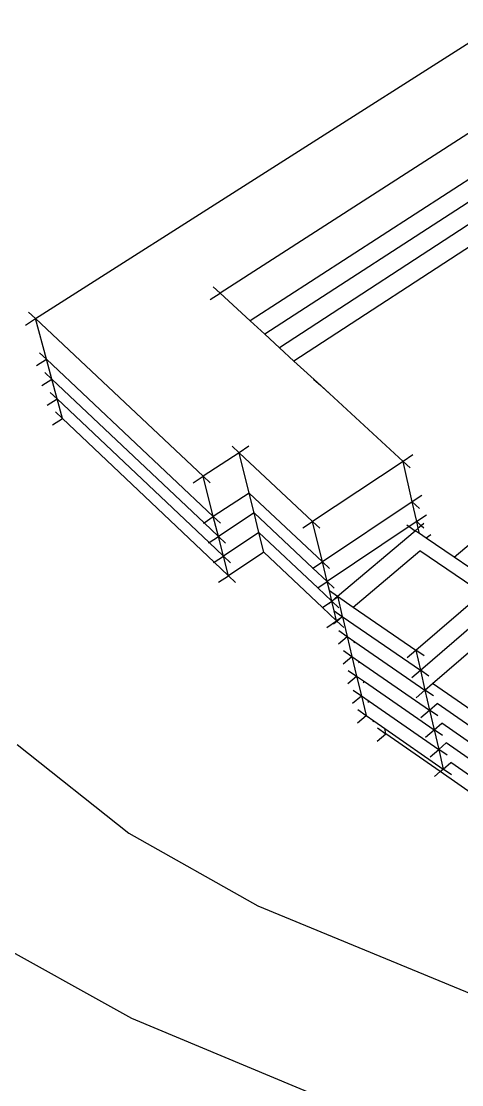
# Model space of a CAD drawing. Header units: inches. Extents: x 105 to 795, y 0 to 500.
# Drawn here: x 252.7 to 313.2, y 119.5 to 265.4 of the extents above; entities that cross this region are included whole.
import ezdxf

# ---------------------------------------------------------------- set-up
doc = ezdxf.new("R2010")
doc.units = ezdxf.units.IN
doc.header["$MEASUREMENT"] = 0

# ---------------------------------------------------------------- blocks, each defined once
blk = doc.blocks.new('block 243')
at = {"color": 7, "lineweight": 25, "true_color": 0xffffff}
blk.add_lwpolyline([(252.11, 166.18), (267.45, 154)], dxfattribs=at)
blk = doc.blocks.new('block 244')
at = {"color": 7, "lineweight": 25, "true_color": 0xffffff}
blk.add_lwpolyline([(267.45, 154), (285.21, 144.01)], dxfattribs=at)
blk = doc.blocks.new('block 246')
at = {"color": 7, "lineweight": 25, "true_color": 0xffffff}
blk.add_lwpolyline([(285.21, 144.01), (585.55, 20.31)], dxfattribs=at)
blk = doc.blocks.new('block 251')
at = {"color": 7, "lineweight": 25, "true_color": 0xffffff}
blk.add_lwpolyline([(572.99, 1.26), (267.88, 128.58)], dxfattribs=at)
blk = doc.blocks.new('block 252')
at = {"color": 7, "lineweight": 25, "true_color": 0xffffff}
blk.add_lwpolyline([(267.88, 128.58), (247.74, 139.72)], dxfattribs=at)
blk = doc.blocks.new('block 852')
at = {"color": 7, "lineweight": 25, "true_color": 0xffffff}
blk.add_lwpolyline([(317.57, 236.62), (290.16, 218.79)], dxfattribs=at)
blk = doc.blocks.new('block 853')
at = {"color": 7, "lineweight": 25, "true_color": 0xffffff}
blk.add_lwpolyline([(294.68, 182.24), (296.02, 183.15)], dxfattribs=at)
blk = doc.blocks.new('block 854')
at = {"color": 7, "lineweight": 25, "true_color": 0xffffff}
blk.add_lwpolyline([(279.79, 188.43), (281.15, 189.33)], dxfattribs=at)
blk = doc.blocks.new('block 855')
at = {"color": 7, "lineweight": 25, "true_color": 0xffffff}
blk.add_lwpolyline([(286.02, 192.55), (281.15, 189.33)], dxfattribs=at)
blk = doc.blocks.new('block 856')
at = {"color": 7, "lineweight": 25, "true_color": 0xffffff}
blk.add_lwpolyline([(282.12, 188.41), (281.15, 189.33)], dxfattribs=at)
blk = doc.blocks.new('block 857')
at = {"color": 7, "lineweight": 25, "true_color": 0xffffff}
blk.add_lwpolyline([(257.4, 211.8), (258.35, 210.9)], dxfattribs=at)
blk = doc.blocks.new('block 858')
at = {"color": 7, "lineweight": 25, "true_color": 0xffffff}
blk.add_lwpolyline([(256.98, 210.02), (258.35, 210.9)], dxfattribs=at)
blk = doc.blocks.new('block 861')
at = {"color": 7, "lineweight": 25, "true_color": 0xffffff}
blk.add_lwpolyline([(286.02, 192.55), (285.35, 195.24)], dxfattribs=at)
blk = doc.blocks.new('block 862')
at = {"color": 7, "lineweight": 25, "true_color": 0xffffff}
blk.add_lwpolyline([(296.35, 184.91), (295.38, 185.83)], dxfattribs=at)
blk = doc.blocks.new('block 863')
at = {"color": 7, "lineweight": 25, "true_color": 0xffffff}
blk.add_lwpolyline([(285.35, 195.24), (280.46, 192.01)], dxfattribs=at)
blk = doc.blocks.new('block 864')
at = {"color": 7, "lineweight": 25, "true_color": 0xffffff}
blk.add_lwpolyline([(281.43, 191.1), (280.46, 192.01)], dxfattribs=at)
blk = doc.blocks.new('block 865')
at = {"color": 7, "lineweight": 25, "true_color": 0xffffff}
blk.add_lwpolyline([(256.67, 214.49), (257.62, 213.6)], dxfattribs=at)
blk = doc.blocks.new('block 866')
at = {"color": 7, "lineweight": 25, "true_color": 0xffffff}
blk.add_lwpolyline([(258.35, 210.9), (257.62, 213.6)], dxfattribs=at)
blk = doc.blocks.new('block 867')
at = {"color": 7, "lineweight": 25, "true_color": 0xffffff}
blk.add_lwpolyline([(256.25, 212.72), (257.62, 213.6)], dxfattribs=at)
blk = doc.blocks.new('block 871')
at = {"color": 7, "lineweight": 25, "true_color": 0xffffff}
blk.add_lwpolyline([(281.15, 189.33), (280.46, 192.01)], dxfattribs=at)
blk = doc.blocks.new('block 872')
at = {"color": 7, "lineweight": 25, "true_color": 0xffffff}
blk.add_lwpolyline([(308.98, 194.94), (308.31, 194.49)], dxfattribs=at)
blk = doc.blocks.new('block 873')
at = {"color": 7, "lineweight": 25, "true_color": 0xffffff}
blk.add_lwpolyline([(296.18, 186.37), (295.38, 185.83)], dxfattribs=at)
blk = doc.blocks.new('block 874')
at = {"color": 7, "lineweight": 25, "true_color": 0xffffff}
blk.add_lwpolyline([(317.01, 239.33), (288.17, 220.62)], dxfattribs=at)
blk = doc.blocks.new('block 878')
at = {"color": 7, "lineweight": 25, "true_color": 0xffffff}
blk.add_lwpolyline([(285.35, 195.24), (284.68, 197.94)], dxfattribs=at)
blk = doc.blocks.new('block 879')
at = {"color": 7, "lineweight": 25, "true_color": 0xffffff}
blk.add_lwpolyline([(295.7, 187.61), (294.72, 188.53)], dxfattribs=at)
blk = doc.blocks.new('block 880')
at = {"color": 7, "lineweight": 25, "true_color": 0xffffff}
blk.add_lwpolyline([(284.68, 197.94), (279.78, 194.71)], dxfattribs=at)
blk = doc.blocks.new('block 881')
at = {"color": 7, "lineweight": 25, "true_color": 0xffffff}
blk.add_lwpolyline([(280.74, 193.8), (279.78, 194.71)], dxfattribs=at)
blk = doc.blocks.new('block 882')
at = {"color": 7, "lineweight": 25, "true_color": 0xffffff}
blk.add_lwpolyline([(255.94, 217.2), (256.89, 216.31)], dxfattribs=at)
blk = doc.blocks.new('block 883')
at = {"color": 7, "lineweight": 25, "true_color": 0xffffff}
blk.add_lwpolyline([(257.62, 213.6), (256.89, 216.31)], dxfattribs=at)
blk = doc.blocks.new('block 884')
at = {"color": 7, "lineweight": 25, "true_color": 0xffffff}
blk.add_lwpolyline([(255.51, 215.43), (256.89, 216.31)], dxfattribs=at)
blk = doc.blocks.new('block 888')
at = {"color": 7, "lineweight": 25, "true_color": 0xffffff}
blk.add_lwpolyline([(280.46, 192.01), (279.78, 194.71)], dxfattribs=at)
blk = doc.blocks.new('block 889')
at = {"color": 7, "lineweight": 25, "true_color": 0xffffff}
blk.add_lwpolyline([(308.37, 197.64), (307.03, 196.75)], dxfattribs=at)
blk = doc.blocks.new('block 890')
at = {"color": 7, "lineweight": 25, "true_color": 0xffffff}
blk.add_lwpolyline([(316.44, 242.05), (286.16, 222.46)], dxfattribs=at)
blk = doc.blocks.new('block 894')
at = {"color": 7, "lineweight": 25, "true_color": 0xffffff}
blk.add_lwpolyline([(307.4, 198.56), (306.42, 199.46)], dxfattribs=at)
blk = doc.blocks.new('block 895')
at = {"color": 7, "lineweight": 25, "true_color": 0xffffff}
blk.add_lwpolyline([(284.68, 197.94), (284, 200.66)], dxfattribs=at)
blk = doc.blocks.new('block 896')
at = {"color": 7, "lineweight": 25, "true_color": 0xffffff}
blk.add_lwpolyline([(295.05, 190.32), (294.07, 191.24)], dxfattribs=at)
blk = doc.blocks.new('block 897')
at = {"color": 7, "lineweight": 25, "true_color": 0xffffff}
blk.add_lwpolyline([(294.07, 191.24), (284, 200.66)], dxfattribs=at)
blk = doc.blocks.new('block 898')
at = {"color": 7, "lineweight": 25, "true_color": 0xffffff}
blk.add_lwpolyline([(284, 200.66), (279.08, 197.43)], dxfattribs=at)
blk = doc.blocks.new('block 899')
at = {"color": 7, "lineweight": 25, "true_color": 0xffffff}
blk.add_lwpolyline([(280.05, 196.52), (279.08, 197.43)], dxfattribs=at)
blk = doc.blocks.new('block 900')
at = {"color": 7, "lineweight": 25, "true_color": 0xffffff}
blk.add_lwpolyline([(255.2, 219.93), (256.15, 219.03)], dxfattribs=at)
blk = doc.blocks.new('block 901')
at = {"color": 7, "lineweight": 25, "true_color": 0xffffff}
blk.add_lwpolyline([(279.08, 197.43), (256.15, 219.03)], dxfattribs=at)
blk = doc.blocks.new('block 902')
at = {"color": 7, "lineweight": 25, "true_color": 0xffffff}
blk.add_lwpolyline([(294.72, 188.53), (294.07, 191.24)], dxfattribs=at)
blk = doc.blocks.new('block 903')
at = {"color": 7, "lineweight": 25, "true_color": 0xffffff}
blk.add_lwpolyline([(256.89, 216.31), (256.15, 219.03)], dxfattribs=at)
blk = doc.blocks.new('block 904')
at = {"color": 7, "lineweight": 25, "true_color": 0xffffff}
blk.add_lwpolyline([(254.77, 218.16), (256.15, 219.03)], dxfattribs=at)
blk = doc.blocks.new('block 908')
at = {"color": 7, "lineweight": 25, "true_color": 0xffffff}
blk.add_lwpolyline([(279.78, 194.71), (279.08, 197.43)], dxfattribs=at)
blk = doc.blocks.new('block 909')
at = {"color": 7, "lineweight": 25, "true_color": 0xffffff}
blk.add_lwpolyline([(307.03, 196.75), (306.42, 199.46)], dxfattribs=at)
blk = doc.blocks.new('block 910')
at = {"color": 7, "lineweight": 25, "true_color": 0xffffff}
blk.add_lwpolyline([(307.75, 200.35), (306.42, 199.46)], dxfattribs=at)
blk = doc.blocks.new('block 911')
at = {"color": 7, "lineweight": 25, "true_color": 0xffffff}
blk.add_lwpolyline([(306.42, 199.46), (294.07, 191.24)], dxfattribs=at)
blk = doc.blocks.new('block 912')
at = {"color": 7, "lineweight": 25, "true_color": 0xffffff}
blk.add_lwpolyline([(315.87, 244.78), (284.15, 224.31)], dxfattribs=at)
blk = doc.blocks.new('block 917')
at = {"color": 7, "lineweight": 25, "true_color": 0xffffff}
blk.add_lwpolyline([(292.86, 216.31), (293.84, 215.42)], dxfattribs=at)
blk = doc.blocks.new('block 918')
at = {"color": 7, "lineweight": 25, "true_color": 0xffffff}
blk.add_lwpolyline([(306.14, 204.11), (305.15, 205.02)], dxfattribs=at)
blk = doc.blocks.new('block 919')
at = {"color": 7, "lineweight": 25, "true_color": 0xffffff}
blk.add_lwpolyline([(293.84, 215.42), (305.15, 205.02)], dxfattribs=at)
blk = doc.blocks.new('block 920')
at = {"color": 7, "lineweight": 25, "true_color": 0xffffff}
blk.add_lwpolyline([(284, 200.66), (282.62, 206.21)], dxfattribs=at)
blk = doc.blocks.new('block 921')
at = {"color": 7, "lineweight": 25, "true_color": 0xffffff}
blk.add_lwpolyline([(293.71, 195.87), (292.73, 196.78)], dxfattribs=at)
blk = doc.blocks.new('block 922')
at = {"color": 7, "lineweight": 25, "true_color": 0xffffff}
blk.add_lwpolyline([(281.65, 207.12), (282.62, 206.21)], dxfattribs=at)
blk = doc.blocks.new('block 923')
at = {"color": 7, "lineweight": 25, "true_color": 0xffffff}
blk.add_lwpolyline([(292.73, 196.78), (282.62, 206.21)], dxfattribs=at)
blk = doc.blocks.new('block 924')
at = {"color": 7, "lineweight": 25, "true_color": 0xffffff}
blk.add_lwpolyline([(283.97, 207.1), (282.62, 206.21)], dxfattribs=at)
blk = doc.blocks.new('block 925')
at = {"color": 7, "lineweight": 25, "true_color": 0xffffff}
blk.add_lwpolyline([(276.31, 202.09), (277.67, 202.98)], dxfattribs=at)
blk = doc.blocks.new('block 926')
at = {"color": 7, "lineweight": 25, "true_color": 0xffffff}
blk.add_lwpolyline([(282.62, 206.21), (277.67, 202.98)], dxfattribs=at)
blk = doc.blocks.new('block 927')
at = {"color": 7, "lineweight": 25, "true_color": 0xffffff}
blk.add_lwpolyline([(278.64, 202.07), (277.67, 202.98)], dxfattribs=at)
blk = doc.blocks.new('block 928')
at = {"color": 7, "lineweight": 25, "true_color": 0xffffff}
blk.add_lwpolyline([(253.68, 225.49), (254.63, 224.61)], dxfattribs=at)
blk = doc.blocks.new('block 929')
at = {"color": 7, "lineweight": 25, "true_color": 0xffffff}
blk.add_lwpolyline([(277.67, 202.98), (254.63, 224.61)], dxfattribs=at)
blk = doc.blocks.new('block 930')
at = {"color": 7, "lineweight": 25, "true_color": 0xffffff}
blk.add_lwpolyline([(294.07, 191.24), (292.73, 196.78)], dxfattribs=at)
blk = doc.blocks.new('block 931')
at = {"color": 7, "lineweight": 25, "true_color": 0xffffff}
blk.add_lwpolyline([(256.15, 219.03), (254.63, 224.61)], dxfattribs=at)
blk = doc.blocks.new('block 932')
at = {"color": 7, "lineweight": 25, "true_color": 0xffffff}
blk.add_lwpolyline([(253.26, 223.73), (254.63, 224.61)], dxfattribs=at)
blk = doc.blocks.new('block 934')
at = {"color": 7, "lineweight": 25, "true_color": 0xffffff}
blk.add_lwpolyline([(279.05, 228.99), (280.01, 228.1)], dxfattribs=at)
blk = doc.blocks.new('block 935')
at = {"color": 7, "lineweight": 25, "true_color": 0xffffff}
blk.add_lwpolyline([(294.81, 214.52), (293.84, 215.42)], dxfattribs=at)
blk = doc.blocks.new('block 940')
at = {"color": 7, "lineweight": 25, "true_color": 0xffffff}
blk.add_lwpolyline([(279.08, 197.43), (277.67, 202.98)], dxfattribs=at)
blk = doc.blocks.new('block 943')
at = {"color": 7, "lineweight": 25, "true_color": 0xffffff}
blk.add_lwpolyline([(306.42, 199.46), (305.15, 205.02)], dxfattribs=at)
blk = doc.blocks.new('block 944')
at = {"color": 7, "lineweight": 25, "true_color": 0xffffff}
blk.add_lwpolyline([(306.49, 205.9), (305.15, 205.02)], dxfattribs=at)
blk = doc.blocks.new('block 945')
at = {"color": 7, "lineweight": 25, "true_color": 0xffffff}
blk.add_lwpolyline([(291.38, 195.89), (292.73, 196.78)], dxfattribs=at)
blk = doc.blocks.new('block 946')
at = {"color": 7, "lineweight": 25, "true_color": 0xffffff}
blk.add_lwpolyline([(305.15, 205.02), (292.73, 196.78)], dxfattribs=at)
blk = doc.blocks.new('block 948')
at = {"color": 7, "lineweight": 25, "true_color": 0xffffff}
blk.add_lwpolyline([(278.66, 227.23), (280.01, 228.1)], dxfattribs=at)
blk = doc.blocks.new('block 949')
at = {"color": 7, "lineweight": 25, "true_color": 0xffffff}
blk.add_lwpolyline([(314.7, 250.37), (280.01, 228.1)], dxfattribs=at)
blk = doc.blocks.new('block 1684')
at = {"color": 7, "lineweight": 25, "true_color": 0xffffff}
blk.add_lwpolyline([(301.61, 166.62), (302.81, 167.65)], dxfattribs=at)
blk = doc.blocks.new('block 1686')
at = {"color": 7, "lineweight": 25, "true_color": 0xffffff}
blk.add_lwpolyline([(301.66, 168.45), (302.81, 167.65)], dxfattribs=at)
blk = doc.blocks.new('block 1687')
at = {"color": 7, "lineweight": 25, "true_color": 0xffffff}
blk.add_lwpolyline([(300.98, 169.29), (301.13, 169.43)], dxfattribs=at)
blk = doc.blocks.new('block 1689')
at = {"color": 7, "lineweight": 25, "true_color": 0xffffff}
blk.add_lwpolyline([(320.29, 157.73), (311.71, 163.7)], dxfattribs=at)
blk = doc.blocks.new('block 1690')
at = {"color": 7, "lineweight": 25, "true_color": 0xffffff}
blk.add_lwpolyline([(302.81, 167.65), (302.64, 168.38)], dxfattribs=at)
blk = doc.blocks.new('block 1858')
at = {"color": 7, "lineweight": 25, "true_color": 0xffffff}
blk.add_lwpolyline([(298.88, 169.13), (300.08, 170.16)], dxfattribs=at)
blk = doc.blocks.new('block 1859')
at = {"color": 7, "lineweight": 25, "true_color": 0xffffff}
blk.add_lwpolyline([(310.67, 162.8), (311.71, 163.7)], dxfattribs=at)
blk = doc.blocks.new('block 1860')
at = {"color": 7, "lineweight": 25, "true_color": 0xffffff}
blk.add_lwpolyline([(298.93, 170.96), (300.08, 170.16)], dxfattribs=at)
blk = doc.blocks.new('block 1861')
at = {"color": 7, "lineweight": 25, "true_color": 0xffffff}
blk.add_lwpolyline([(311.83, 161.99), (310.67, 162.8)], dxfattribs=at)
blk = doc.blocks.new('block 1862')
at = {"color": 7, "lineweight": 25, "true_color": 0xffffff}
blk.add_lwpolyline([(298.23, 171.82), (299.43, 172.84)], dxfattribs=at)
blk = doc.blocks.new('block 1863')
at = {"color": 7, "lineweight": 25, "true_color": 0xffffff}
blk.add_lwpolyline([(298.28, 173.64), (299.43, 172.84)], dxfattribs=at)
blk = doc.blocks.new('block 1864')
at = {"color": 7, "lineweight": 25, "true_color": 0xffffff}
blk.add_lwpolyline([(311.2, 164.68), (310.05, 165.48)], dxfattribs=at)
blk = doc.blocks.new('block 1865')
at = {"color": 7, "lineweight": 25, "true_color": 0xffffff}
blk.add_lwpolyline([(308.86, 164.45), (310.05, 165.48)], dxfattribs=at)
blk = doc.blocks.new('block 1866')
at = {"color": 7, "lineweight": 25, "true_color": 0xffffff}
blk.add_lwpolyline([(310.05, 165.48), (311.09, 166.38)], dxfattribs=at)
blk = doc.blocks.new('block 1867')
at = {"color": 7, "lineweight": 25, "true_color": 0xffffff}
blk.add_lwpolyline([(310.05, 165.48), (310.67, 162.8)], dxfattribs=at)
blk = doc.blocks.new('block 1868')
at = {"color": 7, "lineweight": 25, "true_color": 0xffffff}
blk.add_lwpolyline([(299.43, 172.84), (300.08, 170.16)], dxfattribs=at)
blk = doc.blocks.new('block 1869')
at = {"color": 7, "lineweight": 25, "true_color": 0xffffff}
blk.add_lwpolyline([(300.33, 171.98), (300.49, 172.11)], dxfattribs=at)
blk = doc.blocks.new('block 1871')
at = {"color": 7, "lineweight": 25, "true_color": 0xffffff}
blk.add_lwpolyline([(319.7, 160.41), (311.09, 166.38)], dxfattribs=at)
blk = doc.blocks.new('block 1872')
at = {"color": 7, "lineweight": 25, "true_color": 0xffffff}
blk.add_lwpolyline([(299.69, 174.69), (299.84, 174.81)], dxfattribs=at)
blk = doc.blocks.new('block 1874')
at = {"color": 7, "lineweight": 25, "true_color": 0xffffff}
blk.add_lwpolyline([(319.1, 163.11), (310.47, 169.08)], dxfattribs=at)
blk = doc.blocks.new('block 1875')
at = {"color": 7, "lineweight": 25, "true_color": 0xffffff}
blk.add_lwpolyline([(299.04, 177.41), (299.19, 177.53)], dxfattribs=at)
blk = doc.blocks.new('block 1878')
at = {"color": 7, "lineweight": 25, "true_color": 0xffffff}
blk.add_lwpolyline([(318.49, 165.81), (309.84, 171.79)], dxfattribs=at)
blk = doc.blocks.new('block 1881')
at = {"color": 7, "lineweight": 25, "true_color": 0xffffff}
blk.add_lwpolyline([(298.39, 180.14), (298.53, 180.26)], dxfattribs=at)
blk = doc.blocks.new('block 1883')
at = {"color": 7, "lineweight": 25, "true_color": 0xffffff}
blk.add_lwpolyline([(312.19, 191.86), (318.3, 197.04)], dxfattribs=at)
blk = doc.blocks.new('block 1885')
at = {"color": 7, "lineweight": 25, "true_color": 0xffffff}
blk.add_lwpolyline([(317.89, 168.54), (309.22, 174.52)], dxfattribs=at)
blk = doc.blocks.new('block 1893')
at = {"color": 7, "lineweight": 25, "true_color": 0xffffff}
blk.add_lwpolyline([(297.58, 174.52), (298.78, 175.55)], dxfattribs=at)
blk = doc.blocks.new('block 1894')
at = {"color": 7, "lineweight": 25, "true_color": 0xffffff}
blk.add_lwpolyline([(297.63, 176.34), (298.78, 175.55)], dxfattribs=at)
blk = doc.blocks.new('block 1895')
at = {"color": 7, "lineweight": 25, "true_color": 0xffffff}
blk.add_lwpolyline([(310.58, 167.38), (309.42, 168.18)], dxfattribs=at)
blk = doc.blocks.new('block 1896')
at = {"color": 7, "lineweight": 25, "true_color": 0xffffff}
blk.add_lwpolyline([(308.23, 167.15), (309.42, 168.18)], dxfattribs=at)
blk = doc.blocks.new('block 1897')
at = {"color": 7, "lineweight": 25, "true_color": 0xffffff}
blk.add_lwpolyline([(309.42, 168.18), (310.47, 169.08)], dxfattribs=at)
blk = doc.blocks.new('block 1898')
at = {"color": 7, "lineweight": 25, "true_color": 0xffffff}
blk.add_lwpolyline([(309.42, 168.18), (310.05, 165.48)], dxfattribs=at)
blk = doc.blocks.new('block 1899')
at = {"color": 7, "lineweight": 25, "true_color": 0xffffff}
blk.add_lwpolyline([(298.78, 175.55), (299.43, 172.84)], dxfattribs=at)
blk = doc.blocks.new('block 1900')
at = {"color": 7, "lineweight": 25, "true_color": 0xffffff}
blk.add_lwpolyline([(296.93, 177.24), (298.13, 178.26)], dxfattribs=at)
blk = doc.blocks.new('block 1901')
at = {"color": 7, "lineweight": 25, "true_color": 0xffffff}
blk.add_lwpolyline([(296.98, 179.06), (298.13, 178.26)], dxfattribs=at)
blk = doc.blocks.new('block 1902')
at = {"color": 7, "lineweight": 25, "true_color": 0xffffff}
blk.add_lwpolyline([(309.95, 170.09), (308.8, 170.89)], dxfattribs=at)
blk = doc.blocks.new('block 1903')
at = {"color": 7, "lineweight": 25, "true_color": 0xffffff}
blk.add_lwpolyline([(307.6, 169.86), (308.8, 170.89)], dxfattribs=at)
blk = doc.blocks.new('block 1904')
at = {"color": 7, "lineweight": 25, "true_color": 0xffffff}
blk.add_lwpolyline([(308.8, 170.89), (309.84, 171.79)], dxfattribs=at)
blk = doc.blocks.new('block 1905')
at = {"color": 7, "lineweight": 25, "true_color": 0xffffff}
blk.add_lwpolyline([(308.8, 170.89), (309.42, 168.18)], dxfattribs=at)
blk = doc.blocks.new('block 1906')
at = {"color": 7, "lineweight": 25, "true_color": 0xffffff}
blk.add_lwpolyline([(298.13, 178.26), (298.78, 175.55)], dxfattribs=at)
blk = doc.blocks.new('block 1907')
at = {"color": 7, "lineweight": 25, "true_color": 0xffffff}
blk.add_lwpolyline([(296.27, 179.98), (297.47, 181)], dxfattribs=at)
blk = doc.blocks.new('block 1908')
at = {"color": 7, "lineweight": 25, "true_color": 0xffffff}
blk.add_lwpolyline([(296.32, 181.79), (297.47, 181)], dxfattribs=at)
blk = doc.blocks.new('block 1909')
at = {"color": 7, "lineweight": 25, "true_color": 0xffffff}
blk.add_lwpolyline([(309.32, 172.82), (308.16, 173.62)], dxfattribs=at)
blk = doc.blocks.new('block 1910')
at = {"color": 7, "lineweight": 25, "true_color": 0xffffff}
blk.add_lwpolyline([(306.97, 172.59), (308.16, 173.62)], dxfattribs=at)
blk = doc.blocks.new('block 1913')
at = {"color": 7, "lineweight": 25, "true_color": 0xffffff}
blk.add_lwpolyline([(308.16, 173.62), (308.8, 170.89)], dxfattribs=at)
blk = doc.blocks.new('block 1914')
at = {"color": 7, "lineweight": 25, "true_color": 0xffffff}
blk.add_lwpolyline([(297.47, 181), (298.13, 178.26)], dxfattribs=at)
blk = doc.blocks.new('block 1915')
at = {"color": 7, "lineweight": 25, "true_color": 0xffffff}
blk.add_lwpolyline([(298.31, 185.02), (307.45, 192.74)], dxfattribs=at)
blk = doc.blocks.new('block 1916')
at = {"color": 7, "lineweight": 25, "true_color": 0xffffff}
blk.add_lwpolyline([(308.69, 175.56), (307.53, 176.36)], dxfattribs=at)
blk = doc.blocks.new('block 1917')
at = {"color": 7, "lineweight": 25, "true_color": 0xffffff}
blk.add_lwpolyline([(296.81, 183.74), (307.53, 176.36)], dxfattribs=at)
blk = doc.blocks.new('block 1918')
at = {"color": 7, "lineweight": 25, "true_color": 0xffffff}
blk.add_lwpolyline([(306.34, 175.34), (307.53, 176.36)], dxfattribs=at)
blk = doc.blocks.new('block 1920')
at = {"color": 7, "lineweight": 25, "true_color": 0xffffff}
blk.add_lwpolyline([(307.53, 176.36), (318.15, 185.46)], dxfattribs=at)
blk = doc.blocks.new('block 1922')
at = {"color": 7, "lineweight": 25, "true_color": 0xffffff}
blk.add_lwpolyline([(316.01, 186.91), (307.45, 192.74)], dxfattribs=at)
blk = doc.blocks.new('block 1924')
at = {"color": 7, "lineweight": 25, "true_color": 0xffffff}
blk.add_lwpolyline([(307.53, 176.36), (308.16, 173.62)], dxfattribs=at)
blk = doc.blocks.new('block 1925')
at = {"color": 7, "lineweight": 25, "true_color": 0xffffff}
blk.add_lwpolyline([(296.15, 186.51), (306.82, 195.5)], dxfattribs=at)
blk = doc.blocks.new('block 1926')
at = {"color": 7, "lineweight": 25, "true_color": 0xffffff}
blk.add_lwpolyline([(308.05, 178.32), (306.89, 179.12)], dxfattribs=at)
blk = doc.blocks.new('block 1927')
at = {"color": 7, "lineweight": 25, "true_color": 0xffffff}
blk.add_lwpolyline([(305.7, 178.1), (306.89, 179.12)], dxfattribs=at)
blk = doc.blocks.new('block 1931')
at = {"color": 7, "lineweight": 25, "true_color": 0xffffff}
blk.add_lwpolyline([(306.89, 179.12), (307.53, 176.36)], dxfattribs=at)
blk = doc.blocks.new('block 2730')
at = {"color": 7, "lineweight": 25, "true_color": 0xffffff}
blk.add_lwpolyline([(296.82, 183.69), (296.42, 183.41)], dxfattribs=at)
blk = doc.blocks.new('block 2731')
at = {"color": 7, "lineweight": 25, "true_color": 0xffffff}
blk.add_lwpolyline([(296.42, 183.41), (296.02, 183.15)], dxfattribs=at)
blk = doc.blocks.new('block 2732')
at = {"color": 7, "lineweight": 25, "true_color": 0xffffff}
blk.add_lwpolyline([(297, 182.23), (296.06, 183.11)], dxfattribs=at)
blk = doc.blocks.new('block 2733')
at = {"color": 7, "lineweight": 25, "true_color": 0xffffff}
blk.add_lwpolyline([(296.06, 183.11), (296.02, 183.15)], dxfattribs=at)
blk = doc.blocks.new('block 2734')
at = {"color": 7, "lineweight": 25, "true_color": 0xffffff}
blk.add_lwpolyline([(296.02, 183.15), (294.09, 184.97)], dxfattribs=at)
blk = doc.blocks.new('block 2735')
at = {"color": 7, "lineweight": 25, "true_color": 0xffffff}
blk.add_lwpolyline([(294.09, 184.97), (286.02, 192.55)], dxfattribs=at)
blk = doc.blocks.new('block 2736')
at = {"color": 7, "lineweight": 25, "true_color": 0xffffff}
blk.add_lwpolyline([(281.15, 189.33), (279.2, 191.17)], dxfattribs=at)
blk = doc.blocks.new('block 2737')
at = {"color": 7, "lineweight": 25, "true_color": 0xffffff}
blk.add_lwpolyline([(279.2, 191.17), (258.35, 210.9)], dxfattribs=at)
blk = doc.blocks.new('block 2738')
at = {"color": 7, "lineweight": 25, "true_color": 0xffffff}
blk.add_lwpolyline([(293.43, 187.66), (285.35, 195.24)], dxfattribs=at)
blk = doc.blocks.new('block 2739')
at = {"color": 7, "lineweight": 25, "true_color": 0xffffff}
blk.add_lwpolyline([(279.11, 191.12), (279.2, 191.17)], dxfattribs=at)
blk = doc.blocks.new('block 2740')
at = {"color": 7, "lineweight": 25, "true_color": 0xffffff}
blk.add_lwpolyline([(279.2, 191.17), (280.46, 192.01)], dxfattribs=at)
blk = doc.blocks.new('block 2741')
at = {"color": 7, "lineweight": 25, "true_color": 0xffffff}
blk.add_lwpolyline([(280.46, 192.01), (278.5, 193.87)], dxfattribs=at)
blk = doc.blocks.new('block 2742')
at = {"color": 7, "lineweight": 25, "true_color": 0xffffff}
blk.add_lwpolyline([(278.5, 193.87), (257.62, 213.6)], dxfattribs=at)
blk = doc.blocks.new('block 2743')
at = {"color": 7, "lineweight": 25, "true_color": 0xffffff}
blk.add_lwpolyline([(296.02, 183.15), (295.69, 184.51)], dxfattribs=at)
blk = doc.blocks.new('block 2744')
at = {"color": 7, "lineweight": 25, "true_color": 0xffffff}
blk.add_lwpolyline([(295.69, 184.51), (295.38, 185.83)], dxfattribs=at)
blk = doc.blocks.new('block 2745')
at = {"color": 7, "lineweight": 25, "true_color": 0xffffff}
blk.add_lwpolyline([(294.03, 184.93), (294.09, 184.97)], dxfattribs=at)
blk = doc.blocks.new('block 2746')
at = {"color": 7, "lineweight": 25, "true_color": 0xffffff}
blk.add_lwpolyline([(308.02, 195.84), (307.63, 196.19)], dxfattribs=at)
blk = doc.blocks.new('block 2747')
at = {"color": 7, "lineweight": 25, "true_color": 0xffffff}
blk.add_lwpolyline([(307.63, 196.19), (307.03, 196.75)], dxfattribs=at)
blk = doc.blocks.new('block 2748')
at = {"color": 7, "lineweight": 25, "true_color": 0xffffff}
blk.add_lwpolyline([(294.72, 188.53), (292.76, 190.37)], dxfattribs=at)
blk = doc.blocks.new('block 2749')
at = {"color": 7, "lineweight": 25, "true_color": 0xffffff}
blk.add_lwpolyline([(292.76, 190.37), (284.68, 197.94)], dxfattribs=at)
blk = doc.blocks.new('block 2750')
at = {"color": 7, "lineweight": 25, "true_color": 0xffffff}
blk.add_lwpolyline([(278.42, 193.82), (278.5, 193.87)], dxfattribs=at)
blk = doc.blocks.new('block 2751')
at = {"color": 7, "lineweight": 25, "true_color": 0xffffff}
blk.add_lwpolyline([(278.5, 193.87), (279.78, 194.71)], dxfattribs=at)
blk = doc.blocks.new('block 2752')
at = {"color": 7, "lineweight": 25, "true_color": 0xffffff}
blk.add_lwpolyline([(279.78, 194.71), (277.8, 196.58)], dxfattribs=at)
blk = doc.blocks.new('block 2753')
at = {"color": 7, "lineweight": 25, "true_color": 0xffffff}
blk.add_lwpolyline([(277.8, 196.58), (256.89, 216.31)], dxfattribs=at)
blk = doc.blocks.new('block 2754')
at = {"color": 7, "lineweight": 25, "true_color": 0xffffff}
blk.add_lwpolyline([(295.03, 187.28), (294.72, 188.53)], dxfattribs=at)
blk = doc.blocks.new('block 2755')
at = {"color": 7, "lineweight": 25, "true_color": 0xffffff}
blk.add_lwpolyline([(307.41, 195.1), (307.24, 195.86)], dxfattribs=at)
blk = doc.blocks.new('block 2756')
at = {"color": 7, "lineweight": 25, "true_color": 0xffffff}
blk.add_lwpolyline([(307.24, 195.86), (307.03, 196.75)], dxfattribs=at)
blk = doc.blocks.new('block 2757')
at = {"color": 7, "lineweight": 25, "true_color": 0xffffff}
blk.add_lwpolyline([(293.38, 187.63), (293.43, 187.66)], dxfattribs=at)
blk = doc.blocks.new('block 2758')
at = {"color": 7, "lineweight": 25, "true_color": 0xffffff}
blk.add_lwpolyline([(293.43, 187.66), (294.72, 188.53)], dxfattribs=at)
blk = doc.blocks.new('block 2759')
at = {"color": 7, "lineweight": 25, "true_color": 0xffffff}
blk.add_lwpolyline([(307.03, 196.75), (306, 196.06)], dxfattribs=at)
blk = doc.blocks.new('block 2760')
at = {"color": 7, "lineweight": 25, "true_color": 0xffffff}
blk.add_lwpolyline([(306, 196.06), (294.72, 188.53)], dxfattribs=at)
blk = doc.blocks.new('block 2761')
at = {"color": 7, "lineweight": 25, "true_color": 0xffffff}
blk.add_lwpolyline([(277.73, 196.54), (277.8, 196.58)], dxfattribs=at)
blk = doc.blocks.new('block 2762')
at = {"color": 7, "lineweight": 25, "true_color": 0xffffff}
blk.add_lwpolyline([(277.8, 196.58), (279.08, 197.43)], dxfattribs=at)
blk = doc.blocks.new('block 2763')
at = {"color": 7, "lineweight": 25, "true_color": 0xffffff}
blk.add_lwpolyline([(292.72, 190.34), (292.76, 190.37)], dxfattribs=at)
blk = doc.blocks.new('block 2764')
at = {"color": 7, "lineweight": 25, "true_color": 0xffffff}
blk.add_lwpolyline([(292.76, 190.37), (294.07, 191.24)], dxfattribs=at)
blk = doc.blocks.new('block 2766')
at = {"color": 7, "lineweight": 25, "true_color": 0xffffff}
blk.add_lwpolyline([(254.63, 224.61), (318.86, 265.41)], dxfattribs=at)
blk = doc.blocks.new('block 2768')
at = {"color": 7, "lineweight": 25, "true_color": 0xffffff}
blk.add_lwpolyline([(290.16, 218.79), (293.84, 215.42)], dxfattribs=at)
blk = doc.blocks.new('block 2971')
at = {"color": 7, "lineweight": 25, "true_color": 0xffffff}
blk.add_lwpolyline([(320.89, 155.07), (310.27, 162.45)], dxfattribs=at)
blk = doc.blocks.new('block 2972')
at = {"color": 7, "lineweight": 25, "true_color": 0xffffff}
blk.add_lwpolyline([(310.27, 162.45), (302.81, 167.65)], dxfattribs=at)
blk = doc.blocks.new('block 3018')
at = {"color": 7, "lineweight": 25, "true_color": 0xffffff}
blk.add_lwpolyline([(309.48, 161.76), (310.27, 162.45)], dxfattribs=at)
blk = doc.blocks.new('block 3019')
at = {"color": 7, "lineweight": 25, "true_color": 0xffffff}
blk.add_lwpolyline([(310.27, 162.45), (310.67, 162.8)], dxfattribs=at)
blk = doc.blocks.new('block 3020')
at = {"color": 7, "lineweight": 25, "true_color": 0xffffff}
blk.add_lwpolyline([(302.64, 168.38), (310.67, 162.8)], dxfattribs=at)
blk = doc.blocks.new('block 3021')
at = {"color": 7, "lineweight": 25, "true_color": 0xffffff}
blk.add_lwpolyline([(299.43, 172.84), (300.49, 172.11)], dxfattribs=at)
blk = doc.blocks.new('block 3022')
at = {"color": 7, "lineweight": 25, "true_color": 0xffffff}
blk.add_lwpolyline([(300.49, 172.11), (310.05, 165.48)], dxfattribs=at)
blk = doc.blocks.new('block 3025')
at = {"color": 7, "lineweight": 25, "true_color": 0xffffff}
blk.add_lwpolyline([(298.78, 175.55), (299.84, 174.81)], dxfattribs=at)
blk = doc.blocks.new('block 3026')
at = {"color": 7, "lineweight": 25, "true_color": 0xffffff}
blk.add_lwpolyline([(299.84, 174.81), (309.42, 168.18)], dxfattribs=at)
blk = doc.blocks.new('block 3027')
at = {"color": 7, "lineweight": 25, "true_color": 0xffffff}
blk.add_lwpolyline([(298.13, 178.26), (299.19, 177.53)], dxfattribs=at)
blk = doc.blocks.new('block 3028')
at = {"color": 7, "lineweight": 25, "true_color": 0xffffff}
blk.add_lwpolyline([(299.19, 177.53), (308.8, 170.89)], dxfattribs=at)
blk = doc.blocks.new('block 3029')
at = {"color": 7, "lineweight": 25, "true_color": 0xffffff}
blk.add_lwpolyline([(297.47, 181), (298.53, 180.26)], dxfattribs=at)
blk = doc.blocks.new('block 3030')
at = {"color": 7, "lineweight": 25, "true_color": 0xffffff}
blk.add_lwpolyline([(298.53, 180.26), (308.16, 173.62)], dxfattribs=at)
blk = doc.blocks.new('block 3031')
at = {"color": 7, "lineweight": 25, "true_color": 0xffffff}
blk.add_lwpolyline([(308.16, 173.62), (309.22, 174.52)], dxfattribs=at)
blk = doc.blocks.new('block 3032')
at = {"color": 7, "lineweight": 25, "true_color": 0xffffff}
blk.add_lwpolyline([(309.22, 174.52), (318.75, 182.71)], dxfattribs=at)
blk = doc.blocks.new('block 3033')
at = {"color": 7, "lineweight": 25, "true_color": 0xffffff}
blk.add_lwpolyline([(295.61, 182.73), (296.06, 183.11)], dxfattribs=at)
blk = doc.blocks.new('block 3034')
at = {"color": 7, "lineweight": 25, "true_color": 0xffffff}
blk.add_lwpolyline([(295.66, 184.53), (295.69, 184.51)], dxfattribs=at)
blk = doc.blocks.new('block 3035')
at = {"color": 7, "lineweight": 25, "true_color": 0xffffff}
blk.add_lwpolyline([(295.69, 184.51), (296.81, 183.74)], dxfattribs=at)
blk = doc.blocks.new('block 3036')
at = {"color": 7, "lineweight": 25, "true_color": 0xffffff}
blk.add_lwpolyline([(296.81, 183.74), (296.82, 183.69)], dxfattribs=at)
blk = doc.blocks.new('block 3037')
at = {"color": 7, "lineweight": 25, "true_color": 0xffffff}
blk.add_lwpolyline([(296.82, 183.69), (297.47, 181)], dxfattribs=at)
blk = doc.blocks.new('block 3038')
at = {"color": 7, "lineweight": 25, "true_color": 0xffffff}
blk.add_lwpolyline([(294.94, 185.49), (295.22, 185.73)], dxfattribs=at)
blk = doc.blocks.new('block 3039')
at = {"color": 7, "lineweight": 25, "true_color": 0xffffff}
blk.add_lwpolyline([(308.01, 196.51), (307.63, 196.19)], dxfattribs=at)
blk = doc.blocks.new('block 3040')
at = {"color": 7, "lineweight": 25, "true_color": 0xffffff}
blk.add_lwpolyline([(295, 187.29), (295.03, 187.28)], dxfattribs=at)
blk = doc.blocks.new('block 3041')
at = {"color": 7, "lineweight": 25, "true_color": 0xffffff}
blk.add_lwpolyline([(295.03, 187.28), (296.15, 186.51)], dxfattribs=at)
blk = doc.blocks.new('block 3042')
at = {"color": 7, "lineweight": 25, "true_color": 0xffffff}
blk.add_lwpolyline([(296.15, 186.51), (298.31, 185.02)], dxfattribs=at)
blk = doc.blocks.new('block 3043')
at = {"color": 7, "lineweight": 25, "true_color": 0xffffff}
blk.add_lwpolyline([(298.31, 185.02), (306.89, 179.12)], dxfattribs=at)
blk = doc.blocks.new('block 3044')
at = {"color": 7, "lineweight": 25, "true_color": 0xffffff}
blk.add_lwpolyline([(306.89, 179.12), (316.01, 186.91)], dxfattribs=at)
blk = doc.blocks.new('block 3046')
at = {"color": 7, "lineweight": 25, "true_color": 0xffffff}
blk.add_lwpolyline([(305.66, 196.29), (306, 196.06)], dxfattribs=at)
blk = doc.blocks.new('block 3047')
at = {"color": 7, "lineweight": 25, "true_color": 0xffffff}
blk.add_lwpolyline([(306, 196.06), (306.82, 195.5)], dxfattribs=at)
blk = doc.blocks.new('block 3048')
at = {"color": 7, "lineweight": 25, "true_color": 0xffffff}
blk.add_lwpolyline([(296.15, 186.51), (296.18, 186.37)], dxfattribs=at)
blk = doc.blocks.new('block 3049')
at = {"color": 7, "lineweight": 25, "true_color": 0xffffff}
blk.add_lwpolyline([(296.18, 186.37), (296.81, 183.74)], dxfattribs=at)
blk = doc.blocks.new('block 3308')
at = {"color": 7, "lineweight": 25, "true_color": 0xffffff}
blk.add_lwpolyline([(295.38, 185.83), (295.36, 185.84)], dxfattribs=at)
blk = doc.blocks.new('block 3309')
at = {"color": 7, "lineweight": 25, "true_color": 0xffffff}
blk.add_lwpolyline([(295.36, 185.84), (293.43, 187.66)], dxfattribs=at)
blk = doc.blocks.new('block 3310')
at = {"color": 7, "lineweight": 25, "true_color": 0xffffff}
blk.add_lwpolyline([(294.09, 184.97), (295.22, 185.73)], dxfattribs=at)
blk = doc.blocks.new('block 3311')
at = {"color": 7, "lineweight": 25, "true_color": 0xffffff}
blk.add_lwpolyline([(295.22, 185.73), (295.38, 185.83)], dxfattribs=at)
blk = doc.blocks.new('block 3312')
at = {"color": 7, "lineweight": 25, "true_color": 0xffffff}
blk.add_lwpolyline([(295.38, 185.83), (295.37, 185.85)], dxfattribs=at)
blk = doc.blocks.new('block 3313')
at = {"color": 7, "lineweight": 25, "true_color": 0xffffff}
blk.add_lwpolyline([(295.37, 185.85), (295.03, 187.28)], dxfattribs=at)
blk = doc.blocks.new('block 3314')
at = {"color": 7, "lineweight": 25, "true_color": 0xffffff}
blk.add_lwpolyline([(288.17, 220.62), (290.16, 218.79)], dxfattribs=at)
blk = doc.blocks.new('block 3375')
at = {"color": 7, "lineweight": 25, "true_color": 0xffffff}
blk.add_lwpolyline([(300.08, 170.16), (301.13, 169.43)], dxfattribs=at)
blk = doc.blocks.new('block 3376')
at = {"color": 7, "lineweight": 25, "true_color": 0xffffff}
blk.add_lwpolyline([(301.13, 169.43), (302.64, 168.38)], dxfattribs=at)
blk = doc.blocks.new('block 3377')
at = {"color": 7, "lineweight": 25, "true_color": 0xffffff}
blk.add_lwpolyline([(296.06, 183.11), (296.42, 183.41)], dxfattribs=at)
blk = doc.blocks.new('block 3378')
at = {"color": 7, "lineweight": 25, "true_color": 0xffffff}
blk.add_lwpolyline([(296.42, 183.41), (296.81, 183.74)], dxfattribs=at)
blk = doc.blocks.new('block 3379')
at = {"color": 7, "lineweight": 25, "true_color": 0xffffff}
blk.add_lwpolyline([(295.22, 185.73), (295.36, 185.84)], dxfattribs=at)
blk = doc.blocks.new('block 3380')
at = {"color": 7, "lineweight": 25, "true_color": 0xffffff}
blk.add_lwpolyline([(307.63, 196.19), (307.24, 195.86)], dxfattribs=at)
blk = doc.blocks.new('block 3381')
at = {"color": 7, "lineweight": 25, "true_color": 0xffffff}
blk.add_lwpolyline([(307.24, 195.86), (306.82, 195.5)], dxfattribs=at)
blk = doc.blocks.new('block 3383')
at = {"color": 7, "lineweight": 25, "true_color": 0xffffff}
blk.add_lwpolyline([(308.31, 194.49), (307.41, 195.1)], dxfattribs=at)
blk = doc.blocks.new('block 3384')
at = {"color": 7, "lineweight": 25, "true_color": 0xffffff}
blk.add_lwpolyline([(307.41, 195.1), (306.82, 195.5)], dxfattribs=at)
blk = doc.blocks.new('block 3490')
at = {"color": 7, "lineweight": 25, "true_color": 0xffffff}
blk.add_lwpolyline([(286.16, 222.46), (288.17, 220.62)], dxfattribs=at)
blk = doc.blocks.new('block 3523')
at = {"color": 7, "lineweight": 25, "true_color": 0xffffff}
blk.add_lwpolyline([(295.36, 185.84), (295.37, 185.85)], dxfattribs=at)
blk = doc.blocks.new('block 3524')
at = {"color": 7, "lineweight": 25, "true_color": 0xffffff}
blk.add_lwpolyline([(295.37, 185.85), (296.15, 186.51)], dxfattribs=at)
blk = doc.blocks.new('block 3525')
at = {"color": 7, "lineweight": 25, "true_color": 0xffffff}
blk.add_lwpolyline([(314.32, 190.41), (312.19, 191.86)], dxfattribs=at)
blk = doc.blocks.new('block 3526')
at = {"color": 7, "lineweight": 25, "true_color": 0xffffff}
blk.add_lwpolyline([(312.19, 191.86), (308.31, 194.49)], dxfattribs=at)
blk = doc.blocks.new('block 3582')
at = {"color": 7, "lineweight": 25, "true_color": 0xffffff}
blk.add_lwpolyline([(280.01, 228.1), (284.15, 224.31)], dxfattribs=at)
blk = doc.blocks.new('block 3583')
at = {"color": 7, "lineweight": 25, "true_color": 0xffffff}
blk.add_lwpolyline([(284.15, 224.31), (286.16, 222.46)], dxfattribs=at)

msp = doc.modelspace()

# ---------------------------------------------------------------- block references
for name in ['block 2766', 'block 949', 'block 912', 'block 890', 'block 874', 'block 852', 'block 948', 'block 934', 'block 3582', 'block 928', 'block 932', 'block 929', 'block 931', 'block 3583', 'block 3490', 'block 3314', 'block 904', 'block 900', 'block 901', 'block 903', 'block 2768', 'block 884', 'block 882', 'block 883', 'block 2753', 'block 917', 'block 919', 'block 935', 'block 867', 'block 865', 'block 866', 'block 2742', 'block 857', 'block 858', 'block 2737', 'block 926', 'block 922', 'block 924', 'block 920', 'block 923', 'block 944', 'block 946', 'block 918', 'block 943', 'block 925', 'block 927', 'block 940', 'block 898', 'block 895', 'block 897', 'block 910', 'block 911', 'block 894', 'block 909', 'block 2762', 'block 899', 'block 908', 'block 880', 'block 878', 'block 2749', 'block 889', 'block 1883', 'block 2761', 'block 2752', 'block 945', 'block 921', 'block 930', 'block 2760', 'block 3046', 'block 2759', 'block 3047', 'block 3381', 'block 2747', 'block 2756', 'block 3380', 'block 2755', 'block 3039', 'block 2746', 'block 2751', 'block 881', 'block 888', 'block 863', 'block 861', 'block 2738', 'block 1925', 'block 3384', 'block 3383', 'block 872', 'block 3526', 'block 2750', 'block 2741', 'block 1915', 'block 1922', 'block 2740', 'block 864', 'block 871', 'block 855', 'block 2735', 'block 2764', 'block 896', 'block 902', 'block 3525', 'block 2739', 'block 2736', 'block 2763', 'block 2748', 'block 854', 'block 856', 'block 2758', 'block 879', 'block 2754', 'block 2757', 'block 3309', 'block 3040', 'block 3041', 'block 3313', 'block 3044', 'block 3310', 'block 3038', 'block 3379', 'block 3311', 'block 3523', 'block 3308', 'block 3524', 'block 3312', 'block 873', 'block 862', 'block 2744', 'block 3042', 'block 3048', 'block 3049', 'block 1920', 'block 2745', 'block 2734', 'block 3034', 'block 2743', 'block 3035', 'block 3043', 'block 853', 'block 3033', 'block 2731', 'block 2733', 'block 3377', 'block 2732', 'block 3378', 'block 2730', 'block 1917', 'block 3036', 'block 3037', 'block 3032', 'block 1907', 'block 1908', 'block 1914', 'block 3029', 'block 1881', 'block 3030', 'block 1900', 'block 1901', 'block 1906', 'block 3027', 'block 1927', 'block 1926', 'block 1931', 'block 1875', 'block 3028', 'block 1893', 'block 1894', 'block 1899', 'block 3025', 'block 1918', 'block 1916', 'block 1924', 'block 1872', 'block 3026', 'block 3031', 'block 1885', 'block 1862', 'block 1863', 'block 1868', 'block 3021', 'block 1910', 'block 1909', 'block 1913', 'block 1860', 'block 1869', 'block 3022', 'block 1903', 'block 1904', 'block 1902', 'block 1905', 'block 1878', 'block 1858', 'block 3375', 'block 1687', 'block 3376', 'block 1686', 'block 1690', 'block 3020', 'block 1896', 'block 1897', 'block 1895', 'block 1898', 'block 1874', 'block 1684', 'block 2972', 'block 1866', 'block 1871', 'block 243', 'block 1865', 'block 1864', 'block 1867', 'block 1859', 'block 1689', 'block 3018', 'block 3019', 'block 2971', 'block 1861', 'block 244', 'block 246', 'block 252', 'block 251']:
    msp.add_blockref(name, (0, 0))

doc.saveas('drawing.dxf')
